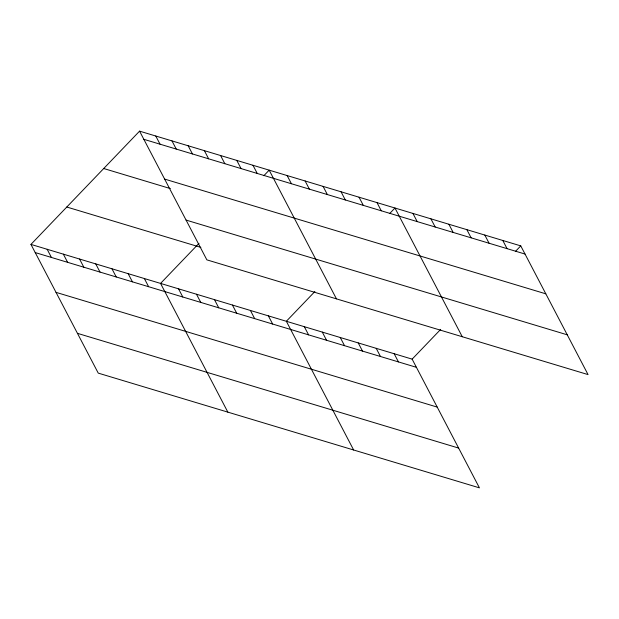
<?xml version="1.0" encoding="UTF-8"?>
<svg xmlns="http://www.w3.org/2000/svg" width="619" height="619" viewBox="0 0 619 619"><rect width="100%" height="100%" fill="white"/><g stroke="black" fill="none" stroke-linecap="round" stroke-linejoin="round"><path stroke-width="0.93" d="M30.95 244.404L412.138 359.144L479.431 487.857L98.243 373.118L30.95 244.404L139.569 131.143L520.757 245.882L588.05 374.596L206.862 259.856L139.569 131.143M198.993 243.337L160.553 283.409L227.846 412.13M263.864 175.688L269.172 170.148L336.465 298.869M314.885 291.518L286.349 321.276L353.642 449.998M389.653 213.555L394.968 208.015L462.261 336.736M412.138 359.144L440.682 329.378M515.449 251.415L520.757 245.882M143.84 139.314L525.028 254.053M164.639 179.092L545.826 293.832M103.721 168.515L170.326 188.563M186.064 220.078L567.252 334.817M66.798 207.025L200.889 247.391M35.221 252.575L416.409 367.315M56.02 292.354L437.207 407.093M77.445 333.339L458.633 448.079M502.79 240.474L507.062 248.645M484.816 235.058L489.087 243.236M466.85 229.649L471.121 237.828M448.876 224.24L453.147 232.419M430.909 218.832L435.18 227.011M412.935 213.423L417.206 221.602M376.994 202.606L381.265 210.785M359.028 197.198L363.299 205.369M341.054 191.789L345.325 199.96M323.087 186.381L327.358 194.552M305.113 180.972L309.384 189.143M394.171 353.735L398.443 361.906M287.146 175.564L291.417 183.735M376.197 348.327L380.468 356.498M358.231 342.911L362.502 351.089M252.97 165.273L257.249 173.452M340.257 337.502L344.528 345.681M236.775 160.398L241.046 168.577M322.29 332.094L326.561 340.272M220.573 155.524L224.844 163.695M304.316 326.685L308.587 334.864M204.371 150.641L208.642 158.82M188.168 145.767L192.447 153.945M268.375 315.868L272.646 324.047M171.966 140.892L176.245 149.071M250.409 310.459L254.68 318.63M155.771 136.018L160.042 144.188M232.434 305.051L236.706 313.222M214.468 299.642L218.739 307.813M196.494 294.234L200.765 302.405M178.527 288.825L182.798 296.996M144.351 278.535L148.63 286.713M128.156 273.66L132.427 281.838M111.954 268.785L116.225 276.956M95.752 263.911L100.023 272.081M79.549 259.028L83.828 267.207M63.355 254.154L67.626 262.332M47.152 249.279L51.423 257.45"/></g></svg>
